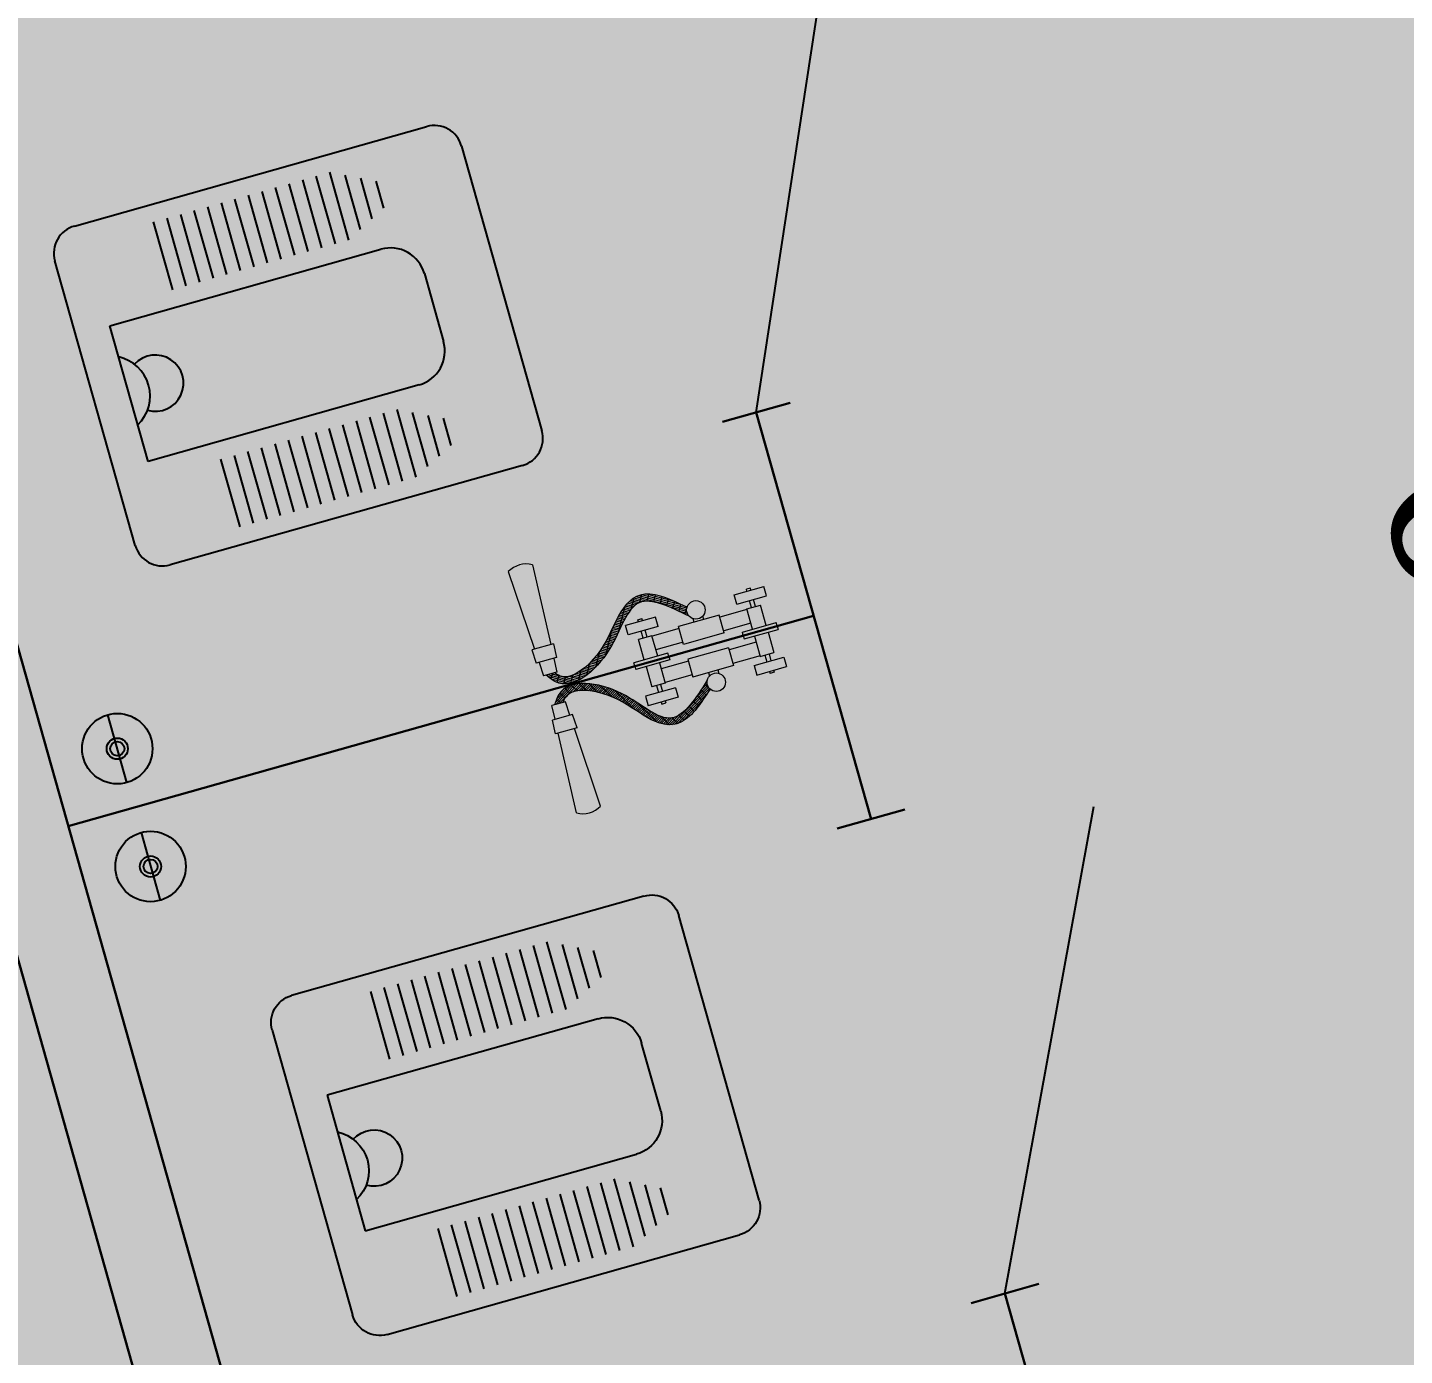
# Model space of a CAD drawing. Header units: millimetres. Extents: x 474337 to 1180020, y 4124662 to 4776603.
# Drawn here: x 810095 to 812050, y 4451839 to 4453725 of the extents above; entities that cross this region are included whole.
import ezdxf

# ---------------------------------------------------------------- set-up
doc = ezdxf.new("R2010")
doc.units = ezdxf.units.MM
doc.header["$PDMODE"] = 32
doc.header["$PDSIZE"] = 0.33
doc.layers.add('(004) Точки рельефа', color=7, linetype='Continuous')
doc.layers.add('_0', color=7, linetype='Continuous', lineweight=25)
doc.styles.add('D-431', font='')
doc.styles.add('J~stule', font='dutch.ttf')
doc.styles.get('D-431').set_extended_font_data('D431', italic=True)
doc.dimstyles.new('J~style', dxfattribs={"dimscale": 100, "dimtxt": 2.5, "dimasz": 2, "dimexe": 0.55, "dimexo": 0.725, "dimtad": 1, "dimdec": 0, "dimdsep": 46, "dimtxsty": 'J~stule', "dimblk": 'OBLIQUE', "dimcen": 2, "dimdle": 0.5, "dimadec": 0, "dimazin": 0, "dimtfac": 1, "dimtdec": 0, "dimtmove": 0, "dimatfit": 3, "dimfxl": 1, "dimarcsym": 0})

# ---------------------------------------------------------------- blocks, each defined once
blk = doc.blocks.new('hdyhd')
for p, q in [((732050.4, 105598.5), (732470.4, 105598.5)), ((732010.4, 105038.5), (732010.4, 105558.5)), ((732510.4, 105558.5), (732510.4, 105038.5)), ((732160.4, 105548.5), (732360.4, 105548.5)), ((732160.4, 105148.5), (732160.4, 105548.5)), ((732360.4, 105548.5), (732360.4, 105148.5)), ((732135.4, 105448.7), (732035.4, 105448.7)), ((732385.4, 105448.7), (732485.4, 105448.7)), ((732135.4, 105428.7), (732035.4, 105428.7)), ((732385.4, 105428.7), (732485.4, 105428.7)), ((732135.4, 105408.7), (732035.4, 105408.7)), ((732385.4, 105408.7), (732485.4, 105408.7)), ((732135.4, 105388.7), (732035.4, 105388.7)), ((732385.4, 105388.7), (732485.4, 105388.7)), ((732135.4, 105368.7), (732035.4, 105368.7)), ((732385.4, 105368.7), (732485.4, 105368.7)), ((732135.4, 105348.7), (732035.4, 105348.7)), ((732385.4, 105348.7), (732485.4, 105348.7)), ((732135.4, 105328.7), (732035.4, 105328.7)), ((732385.4, 105328.7), (732485.4, 105328.7)), ((732135.4, 105308.7), (732035.4, 105308.7)), ((732385.4, 105308.7), (732485.4, 105308.7)), ((732135.4, 105288.7), (732035.4, 105288.7)), ((732385.4, 105288.7), (732485.4, 105288.7)), ((732135.4, 105268.7), (732035.4, 105268.7)), ((732385.4, 105268.7), (732485.4, 105268.7)), ((732135.4, 105248.7), (732035.4, 105248.7)), ((732385.4, 105248.7), (732485.4, 105248.7)), ((732135.4, 105228.7), (732035.4, 105228.7)), ((732385.4, 105228.7), (732485.4, 105228.7)), ((732135.4, 105208.7), (732035.4, 105208.7)), ((732385.4, 105208.7), (732485.4, 105208.7)), ((732135.4, 105188.7), (732035.4, 105188.7)), ((732385.4, 105188.7), (732485.4, 105188.7)), ((732125.4, 105168.7), (732045.4, 105168.7)), ((732395.4, 105168.7), (732475.4, 105168.7)), ((732115.4, 105148.7), (732055.4, 105148.7)), ((732405.4, 105148.7), (732465.4, 105148.7)), ((732105.4, 105128.7), (732065.4, 105128.7)), ((732415.4, 105128.7), (732455.4, 105128.7)), ((732310.4, 105098.5), (732210.4, 105098.5)), ((732470.4, 104998.5), (732050.4, 104998.5))]:
    blk.add_line(p, q)
for centre, radius, start, end in [((732050.4, 105558.5), 40, 90, 180), ((732470.4, 105558.5), 40, 0, 90), ((732264.4, 105575.1), 56.7, 208.0725, 331.9275), ((732264.4, 105508.5), 40, 147.9101, 32.09), ((732210.4, 105148.5), 50, 180, 270), ((732310.4, 105148.5), 50, 270, 0), ((732050.4, 105038.5), 40, 180, 270), ((732470.4, 105038.5), 40, 270, 360)]:
    blk.add_arc(centre, radius, start, end)
blk = doc.blocks.new('_Oblique')
at = {"color": 0, "linetype": 'ByBlock', "lineweight": -2}
blk.add_line((-0.5, -0.5), (0.5, 0.5), dxfattribs=at)
blk = doc.blocks.new('*D169')
at = {"color": 0, "lineweight": -2, "transparency": 16777216}
for p, q in [((3401216.9, -517513.5), (3401216.9, -511783.5)), ((3401703.1, -511833.5), (3401161.9, -511833.5)), ((3401703.1, -517463.5), (3401161.9, -517463.5))]:
    blk.add_line(p, q, dxfattribs=at)
at = {"layer": 'Defpoints', "color": 0, "lineweight": 30, "transparency": 16777216}
for p in [(3401216.9, -511833.5), (3401775.6, -511833.5), (3401775.6, -517463.5)]:
    blk.add_point(p, dxfattribs=at)
at = {"color": 0, "lineweight": -2, "transparency": 16777216, "xscale": 200, "yscale": 200, "zscale": 200}
for p, rotation in [((3401216.9, -511833.5), 90), ((3401216.9, -517463.5), 270)]:
    blk.add_blockref('_Oblique', p, dxfattribs=dict(at, rotation=rotation))
at = {"color": 0, "transparency": 16777216, "insert": (3401024.2, -514648.5), "char_height": 250, "attachment_point": 5, "rotation": 90, "style": 'J~stule'}
blk.add_mtext('5630', dxfattribs=at)
blk = doc.blocks.new('*D171')
at = {"color": 0, "lineweight": -2, "transparency": 16777216}
for p, q in [((3398975.6, -515715.6), (3398975.6, -516312.9)), ((3401775.6, -515806), (3401775.6, -516312.9)), ((3398925.6, -516257.9), (3401825.6, -516257.9))]:
    blk.add_line(p, q, dxfattribs=at)
at = {"layer": 'Defpoints', "color": 0, "lineweight": 30, "transparency": 16777216}
for p in [(3398975.6, -515643.1, -14.6), (3401775.6, -515733.5), (3401775.6, -516257.9)]:
    blk.add_point(p, dxfattribs=at)
at = {"color": 0, "lineweight": -2, "transparency": 16777216, "xscale": 200, "yscale": 200, "zscale": 200, "rotation": 180}
blk.add_blockref('_Oblique', (3398975.6, -516257.9), dxfattribs=at)
at = {"color": 0, "lineweight": -2, "transparency": 16777216, "xscale": 200, "yscale": 200, "zscale": 200}
blk.add_blockref('_Oblique', (3401775.6, -516257.9), dxfattribs=at)
at = {"color": 0, "transparency": 16777216, "insert": (3400375.6, -516067.7), "char_height": 250, "attachment_point": 5, "style": 'J~stule'}
blk.add_mtext('2800', dxfattribs=at)
blk = doc.blocks.new('dfgfdgf')
at = {"lineweight": 30}
for p, q in [((3398855.57, -517463.49, -26.38), (3398855.57, -511833.49, 10.18)), ((3398975.57, -517463.49, -26.38), (3398975.57, -511833.49, 10.18)), ((3400125.57, -513933.49, 10.18), (3400025.57, -513933.49, 10.18)), ((3400075.57, -513933.49, 10.18), (3400075.57, -514533.49, 10.18)), ((3400075.57, -514233.49, 10.18), (3398975.57, -514233.49, 10.18)), ((3400125.57, -514533.49, 10.18), (3400025.57, -514533.49, 10.18)), ((3400125.57, -515233.49, 10.18), (3400025.57, -515233.49, 10.18)), ((3400075.57, -515233.49, 10.18), (3400075.57, -515433.49, 10.18))]:
    blk.add_line(p, q, dxfattribs=at)
for p, q in [((3400075.57, -513933.49, 10.18), (3400385.04, -513252.51, 10.18)), ((3400075.57, -515233.49, 10.18), (3400385.04, -514602.51, 10.18))]:
    blk.add_line(p, q)
at = {"color": 153, "linetype": 'ByBlock', "lineweight": 5}
for p, q in [((3399675.31, -514055.5, 10.18), (3399681.2, -514171.63, 10.18)), ((3399710.94, -514055.5, 10.18), (3399705.05, -514171.63, 10.18)), ((3399821.01, -514147.82, 10.18), (3399801.17, -514182.18, 10.18)), ((3399826.22, -514156.01, 10.18), (3399817.16, -514150.78, 10.18)), ((3399828.29, -514154.45, 10.18), (3399819.17, -514149.19, 10.18)), ((3399830.49, -514152.97, 10.18), (3399821.26, -514147.64, 10.18)), ((3399832.86, -514151.6, 10.18), (3399823.44, -514146.16, 10.18)), ((3399835.47, -514150.35, 10.18), (3399825.74, -514144.73, 10.18)), ((3399836.55, -514139.96, 10.18), (3399828.11, -514154.58, 10.18)), ((3399838.41, -514149.3, 10.18), (3399828.16, -514143.38, 10.18)), ((3399841.88, -514148.55, 10.18), (3399830.74, -514142.12, 10.18)), ((3399846.3, -514148.35, 10.18), (3399833.51, -514140.97, 10.18)), ((3399852.89, -514149.41, 10.18), (3399836.53, -514139.96, 10.18)), ((3399904.33, -514176.36, 10.18), (3399839.87, -514139.15, 10.18)), ((3399848.36, -514138.55, 10.18), (3399842.64, -514148.46, 10.18)), ((3399905.23, -514174.13, 10.18), (3399843.71, -514138.61, 10.18)), ((3399901, -514168.93, 10.18), (3399848.37, -514138.55, 10.18)), ((3399858.22, -514140.53, 10.18), (3399853.06, -514149.45, 10.18)), ((3399891.53, -514160.72, 10.18), (3399854.97, -514139.61, 10.18)), ((3399867.14, -514144.12, 10.18), (3399862.04, -514152.96, 10.18)), ((3399875.45, -514148.78, 10.18), (3399870.3, -514157.71, 10.18)), ((3399807.22, -514175.28, 10.18), (3399798.36, -514170.17, 10.18)), ((3399808.82, -514173.46, 10.18), (3399799.96, -514168.34, 10.18)), ((3399810.43, -514171.64, 10.18), (3399801.57, -514166.53, 10.18)), ((3399812.06, -514169.83, 10.18), (3399803.19, -514164.71, 10.18)), ((3399813.7, -514168.03, 10.18), (3399804.82, -514162.9, 10.18)), ((3399815.36, -514166.23, 10.18), (3399806.47, -514161.1, 10.18)), ((3399817.05, -514164.46, 10.18), (3399808.14, -514159.32, 10.18)), ((3399818.77, -514162.71, 10.18), (3399809.83, -514157.54, 10.18)), ((3399820.54, -514160.98, 10.18), (3399811.57, -514155.8, 10.18)), ((3399822.36, -514159.28, 10.18), (3399813.37, -514154.09, 10.18)), ((3399824.25, -514157.62, 10.18), (3399815.23, -514152.42, 10.18)), ((3399833.85, -514174.3, 10.18), (3399833.85, -514171.35, 10.18)), ((3399833.85, -514171.35, 10.18), (3399839.85, -514171.35, 10.18)), ((3399839.85, -514174.3, 10.18), (3399839.85, -514171.35, 10.18)), ((3399883.31, -514154.21, 10.18), (3399878.12, -514163.2, 10.18)), ((3399903.83, -514178.82, 10.18), (3399882.12, -514166.29, 10.18)), ((3399890.87, -514160.17, 10.18), (3399885.68, -514169.16, 10.18)), ((3399898.23, -514166.48, 10.18), (3399893.07, -514175.42, 10.18)), ((3399993.85, -514174.3, 10.18), (3399993.85, -514171.35, 10.18)), ((3399999.85, -514171.35, 10.18), (3399993.85, -514171.35, 10.18)), ((3399999.85, -514174.3, 10.18), (3399999.85, -514171.35, 10.18)), ((3399677.19, -514171.63, 10.18), (3399678.2, -514191.63, 10.18)), ((3399709.06, -514171.63, 10.18), (3399677.19, -514171.63, 10.18)), ((3399709.06, -514171.63, 10.18), (3399708.04, -514191.63, 10.18)), ((3399794.74, -514174.28, 10.18), (3399775.6, -514207.42, 10.18)), ((3399789.19, -514195.12, 10.18), (3399780.18, -514189.92, 10.18)), ((3399790.91, -514193.36, 10.18), (3399781.92, -514188.18, 10.18)), ((3399792.6, -514191.59, 10.18), (3399783.64, -514186.42, 10.18)), ((3399794.28, -514189.81, 10.18), (3399785.33, -514184.65, 10.18)), ((3399795.94, -514188.02, 10.18), (3399787, -514182.86, 10.18)), ((3399797.58, -514186.21, 10.18), (3399788.66, -514181.07, 10.18)), ((3399799.2, -514184.4, 10.18), (3399790.3, -514179.26, 10.18)), ((3399800.82, -514182.59, 10.18), (3399791.92, -514177.45, 10.18)), ((3399802.42, -514180.76, 10.18), (3399793.54, -514175.63, 10.18)), ((3399804.02, -514178.94, 10.18), (3399795.15, -514173.81, 10.18)), ((3399805.62, -514177.11, 10.18), (3399796.75, -514171.99, 10.18)), ((3399814.85, -514188.3, 10.18), (3399814.85, -514174.3, 10.18)), ((3399858.85, -514174.3, 10.18), (3399814.85, -514174.3, 10.18)), ((3399858.85, -514188.3, 10.18), (3399814.85, -514188.3, 10.18)), ((3399833.85, -514198.49, 10.18), (3399833.85, -514188.3, 10.18)), ((3399839.85, -514198.49, 10.18), (3399839.85, -514188.3, 10.18)), ((3399858.85, -514188.3, 10.18), (3399858.85, -514174.3, 10.18)), ((3399903.84, -514181.58, 10.18), (3399892.85, -514175.23, 10.18)), ((3399905.48, -514172.97, 10.18), (3399900.35, -514181.84, 10.18)), ((3399904.61, -514184.77, 10.18), (3399901.84, -514183.17, 10.18)), ((3399974.85, -514188.3, 10.18), (3399974.85, -514174.3, 10.18)), ((3399974.85, -514174.3, 10.18), (3400018.85, -514174.3, 10.18)), ((3399974.85, -514188.3, 10.18), (3400018.85, -514188.3, 10.18)), ((3399993.85, -514198.49, 10.18), (3399993.85, -514188.3, 10.18)), ((3399999.85, -514198.49, 10.18), (3399999.85, -514188.3, 10.18)), ((3400018.85, -514188.3, 10.18), (3400018.85, -514174.3, 10.18)), ((3399708.04, -514191.63, 10.18), (3399678.2, -514191.63, 10.18)), ((3399682.21, -514191.63, 10.18), (3399683.22, -514211.63, 10.18)), ((3399704.04, -514191.63, 10.18), (3399703.03, -514211.63, 10.18)), ((3399763.65, -514216.12, 10.18), (3399753.73, -514210.39, 10.18)), ((3399765.86, -514214.65, 10.18), (3399756.06, -514208.99, 10.18)), ((3399768.91, -514199.97, 10.18), (3399757.33, -514220.01, 10.18)), ((3399768.02, -514213.15, 10.18), (3399758.34, -514207.55, 10.18)), ((3399770.14, -514211.62, 10.18), (3399760.56, -514206.09, 10.18)), ((3399772.22, -514210.07, 10.18), (3399762.73, -514204.59, 10.18)), ((3399774.25, -514208.49, 10.18), (3399764.85, -514203.07, 10.18)), ((3399776.25, -514206.9, 10.18), (3399766.92, -514201.51, 10.18)), ((3399778.21, -514205.28, 10.18), (3399768.95, -514199.93, 10.18)), ((3399780.13, -514203.64, 10.18), (3399770.93, -514198.33, 10.18)), ((3399782.01, -514201.97, 10.18), (3399772.86, -514196.69, 10.18)), ((3399783.85, -514200.29, 10.18), (3399774.75, -514195.03, 10.18)), ((3399785.66, -514198.58, 10.18), (3399776.59, -514193.35, 10.18)), ((3399787.44, -514196.86, 10.18), (3399778.4, -514191.64, 10.18)), ((3399826.85, -514228.49, 10.18), (3399826.85, -514198.49, 10.18)), ((3399846.85, -514198.49, 10.18), (3399826.85, -514198.49, 10.18)), ((3399846.85, -514228.49, 10.18), (3399846.85, -514198.49, 10.18)), ((3399886.85, -514199.28, 10.18), (3399846.85, -514199.28, 10.18)), ((3399886.85, -514222.5, 10.18), (3399886.85, -514196.28, 10.18)), ((3399946.85, -514196.28, 10.18), (3399886.85, -514196.28, 10.18)), ((3399909.85, -514196.28, 10.18), (3399909.85, -514191.2, 10.18)), ((3399923.85, -514196.28, 10.18), (3399923.85, -514191.2, 10.18)), ((3399946.85, -514222.5, 10.18), (3399946.85, -514196.28, 10.18)), ((3399986.85, -514199.28, 10.18), (3399946.85, -514199.28, 10.18)), ((3399986.85, -514228.49, 10.18), (3399986.85, -514198.49, 10.18)), ((3399986.85, -514198.49, 10.18), (3400006.85, -514198.49, 10.18)), ((3400006.85, -514228.49, 10.18), (3400006.85, -514198.49, 10.18)), ((3399703.03, -514211.63, 10.18), (3399683.22, -514211.63, 10.18)), ((3399720.05, -514232.19, 10.18), (3399688.97, -514214.25, 10.18)), ((3399724.35, -514231.92, 10.18), (3399689.19, -514211.63, 10.18)), ((3399696.18, -514211.63, 10.18), (3399692.14, -514218.63, 10.18)), ((3399714.9, -514231.97, 10.18), (3399692.43, -514218.99, 10.18)), ((3399728.17, -514231.38, 10.18), (3399693.96, -514211.63, 10.18)), ((3399707.08, -514230.21, 10.18), (3399697.99, -514224.96, 10.18)), ((3399700.2, -514212.48, 10.18), (3399698.72, -514211.63, 10.18)), ((3399704.21, -514216.78, 10.18), (3399699.01, -514225.78, 10.18)), ((3399712.52, -514221.43, 10.18), (3399707.39, -514230.31, 10.18)), ((3399731.68, -514230.66, 10.18), (3399716.89, -514222.12, 10.18)), ((3399723.21, -514221.96, 10.18), (3399717.33, -514232.16, 10.18)), ((3399734.96, -514229.8, 10.18), (3399721.63, -514222.11, 10.18)), ((3399738.06, -514228.84, 10.18), (3399725.56, -514221.62, 10.18)), ((3399736.04, -514218.8, 10.18), (3399728.84, -514231.26, 10.18)), ((3399741.02, -514227.8, 10.18), (3399729.06, -514220.9, 10.18)), ((3399743.86, -514226.69, 10.18), (3399732.31, -514220.02, 10.18)), ((3399746.59, -514225.52, 10.18), (3399735.36, -514219.04, 10.18)), ((3399749.24, -514224.3, 10.18), (3399738.27, -514217.97, 10.18)), ((3399751.8, -514223.03, 10.18), (3399741.06, -514216.83, 10.18)), ((3399750.98, -514211.96, 10.18), (3399742.07, -514227.41, 10.18)), ((3399754.29, -514221.72, 10.18), (3399743.75, -514215.63, 10.18)), ((3399756.72, -514220.37, 10.18), (3399746.36, -514214.39, 10.18)), ((3399759.08, -514218.98, 10.18), (3399748.88, -514213.09, 10.18)), ((3399761.39, -514217.57, 10.18), (3399751.34, -514211.76, 10.18)), ((3399811.85, -514233.49, 10.18), (3399811.85, -514228.49, 10.18)), ((3399861.85, -514228.49, 10.18), (3399811.85, -514228.49, 10.18)), ((3399886.85, -514219.5, 10.18), (3399846.85, -514219.5, 10.18)), ((3399861.85, -514233.49, 10.18), (3399861.85, -514228.49, 10.18)), ((3399946.85, -514222.5, 10.18), (3399886.85, -514222.5, 10.18)), ((3399986.85, -514219.5, 10.18), (3399946.85, -514219.5, 10.18)), ((3399971.85, -514233.49, 10.18), (3399971.85, -514228.49, 10.18)), ((3399971.85, -514228.49, 10.18), (3400021.85, -514228.49, 10.18)), ((3400021.85, -514233.49, 10.18), (3400021.85, -514228.49, 10.18)), ((3399720.05, -514234.79, 10.18), (3399688.97, -514252.74, 10.18)), ((3399724.35, -514235.06, 10.18), (3399689.19, -514255.36, 10.18)), ((3399696.18, -514255.36, 10.18), (3399692.14, -514248.36, 10.18)), ((3399714.9, -514235.02, 10.18), (3399692.43, -514247.99, 10.18)), ((3399728.17, -514235.6, 10.18), (3399693.96, -514255.36, 10.18)), ((3399707.08, -514236.78, 10.18), (3399697.99, -514242.03, 10.18)), ((3399704.21, -514250.2, 10.18), (3399699.01, -514241.2, 10.18)), ((3399712.52, -514245.56, 10.18), (3399707.39, -514236.67, 10.18)), ((3399731.68, -514236.33, 10.18), (3399716.89, -514244.87, 10.18)), ((3399723.21, -514245.03, 10.18), (3399717.33, -514234.83, 10.18)), ((3399734.96, -514237.18, 10.18), (3399721.63, -514244.88, 10.18)), ((3399738.06, -514238.14, 10.18), (3399725.56, -514245.36, 10.18)), ((3399736.04, -514248.19, 10.18), (3399728.84, -514235.73, 10.18)), ((3399741.02, -514239.18, 10.18), (3399729.06, -514246.09, 10.18)), ((3399743.86, -514240.3, 10.18), (3399732.31, -514246.96, 10.18)), ((3399746.59, -514241.47, 10.18), (3399735.36, -514247.95, 10.18)), ((3399749.24, -514242.69, 10.18), (3399738.27, -514249.02, 10.18)), ((3399751.8, -514243.96, 10.18), (3399741.06, -514250.16, 10.18)), ((3399750.98, -514255.03, 10.18), (3399742.07, -514239.58, 10.18)), ((3399754.29, -514245.27, 10.18), (3399743.75, -514251.35, 10.18)), ((3399756.72, -514246.62, 10.18), (3399746.36, -514252.6, 10.18)), ((3399759.08, -514248, 10.18), (3399748.88, -514253.89, 10.18)), ((3399761.39, -514249.42, 10.18), (3399751.34, -514255.22, 10.18)), ((3399768.91, -514267.02, 10.18), (3399757.33, -514246.97, 10.18)), ((3399861.85, -514233.49, 10.18), (3399811.85, -514233.49, 10.18)), ((3399811.85, -514233.49, 10.18), (3399811.85, -514238.49, 10.18)), ((3399861.85, -514233.49, 10.18), (3399811.85, -514233.49, 10.18)), ((3399861.85, -514238.49, 10.18), (3399811.85, -514238.49, 10.18)), ((3399826.85, -514238.49, 10.18), (3399826.85, -514268.49, 10.18)), ((3399846.85, -514238.49, 10.18), (3399846.85, -514268.49, 10.18)), ((3399886.85, -514247.49, 10.18), (3399846.85, -514247.49, 10.18)), ((3399861.85, -514233.49, 10.18), (3399861.85, -514238.49, 10.18)), ((3399886.85, -514244.49, 10.18), (3399886.85, -514270.7, 10.18)), ((3399946.85, -514244.49, 10.18), (3399886.85, -514244.49, 10.18)), ((3399946.85, -514244.49, 10.18), (3399946.85, -514270.7, 10.18)), ((3399986.85, -514247.49, 10.18), (3399946.85, -514247.49, 10.18)), ((3400021.85, -514233.49, 10.18), (3399971.85, -514233.49, 10.18)), ((3399971.85, -514233.49, 10.18), (3399971.85, -514238.49, 10.18)), ((3400021.85, -514233.49, 10.18), (3399971.85, -514233.49, 10.18)), ((3399971.85, -514238.49, 10.18), (3400021.85, -514238.49, 10.18)), ((3399986.85, -514238.49, 10.18), (3399986.85, -514268.49, 10.18)), ((3400006.85, -514238.49, 10.18), (3400006.85, -514268.49, 10.18)), ((3400021.85, -514233.49, 10.18), (3400021.85, -514238.49, 10.18)), ((3399682.21, -514275.36, 10.18), (3399683.22, -514255.36, 10.18)), ((3399703.03, -514255.36, 10.18), (3399683.22, -514255.36, 10.18)), ((3399700.2, -514254.5, 10.18), (3399698.72, -514255.36, 10.18)), ((3399704.04, -514275.36, 10.18), (3399703.03, -514255.36, 10.18)), ((3399763.65, -514250.86, 10.18), (3399753.73, -514256.59, 10.18)), ((3399765.86, -514252.34, 10.18), (3399756.06, -514258, 10.18)), ((3399768.02, -514253.84, 10.18), (3399758.34, -514259.43, 10.18)), ((3399770.14, -514255.37, 10.18), (3399760.56, -514260.9, 10.18)), ((3399772.22, -514256.92, 10.18), (3399762.73, -514262.4, 10.18)), ((3399774.25, -514258.49, 10.18), (3399764.85, -514263.92, 10.18)), ((3399776.25, -514260.09, 10.18), (3399766.92, -514265.47, 10.18)), ((3399778.21, -514261.71, 10.18), (3399768.95, -514267.05, 10.18)), ((3399780.13, -514263.35, 10.18), (3399770.93, -514268.66, 10.18)), ((3399782.01, -514265.01, 10.18), (3399772.86, -514270.29, 10.18)), ((3399783.85, -514266.7, 10.18), (3399774.75, -514271.95, 10.18)), ((3399794.74, -514292.71, 10.18), (3399775.6, -514259.56, 10.18)), ((3399785.66, -514268.4, 10.18), (3399776.59, -514273.64, 10.18)), ((3399846.85, -514268.49, 10.18), (3399826.85, -514268.49, 10.18)), ((3399833.85, -514268.49, 10.18), (3399833.85, -514278.68, 10.18)), ((3399839.85, -514268.49, 10.18), (3399839.85, -514278.68, 10.18)), ((3399886.85, -514267.7, 10.18), (3399846.85, -514267.7, 10.18)), ((3399986.85, -514267.7, 10.18), (3399946.85, -514267.7, 10.18)), ((3399986.85, -514268.49, 10.18), (3400006.85, -514268.49, 10.18)), ((3399993.85, -514268.49, 10.18), (3399993.85, -514278.68, 10.18)), ((3399999.85, -514268.49, 10.18), (3399999.85, -514278.68, 10.18)), ((3399677.19, -514295.36, 10.18), (3399678.2, -514275.36, 10.18)), ((3399708.04, -514275.36, 10.18), (3399678.2, -514275.36, 10.18)), ((3399709.06, -514295.36, 10.18), (3399708.04, -514275.36, 10.18)), ((3399787.44, -514270.13, 10.18), (3399778.4, -514275.34, 10.18)), ((3399789.19, -514271.87, 10.18), (3399780.18, -514277.07, 10.18)), ((3399790.91, -514273.62, 10.18), (3399781.92, -514278.81, 10.18)), ((3399792.6, -514275.39, 10.18), (3399783.64, -514280.57, 10.18)), ((3399794.28, -514277.18, 10.18), (3399785.33, -514282.34, 10.18)), ((3399795.94, -514278.97, 10.18), (3399787, -514284.13, 10.18)), ((3399797.58, -514280.77, 10.18), (3399788.66, -514285.92, 10.18)), ((3399799.2, -514282.58, 10.18), (3399790.3, -514287.72, 10.18)), ((3399800.82, -514284.4, 10.18), (3399791.92, -514289.54, 10.18)), ((3399802.42, -514286.22, 10.18), (3399793.54, -514291.35, 10.18)), ((3399804.02, -514288.05, 10.18), (3399795.15, -514293.17, 10.18)), ((3399821.01, -514319.16, 10.18), (3399801.17, -514284.8, 10.18)), ((3399814.85, -514278.68, 10.18), (3399814.85, -514292.68, 10.18)), ((3399858.85, -514278.68, 10.18), (3399814.85, -514278.68, 10.18)), ((3399858.85, -514278.68, 10.18), (3399858.85, -514292.68, 10.18)), ((3399903.83, -514288.17, 10.18), (3399882.12, -514300.7, 10.18)), ((3399946.85, -514270.7, 10.18), (3399886.85, -514270.7, 10.18)), ((3399903.84, -514285.41, 10.18), (3399892.85, -514291.76, 10.18)), ((3399905.48, -514294.02, 10.18), (3399900.35, -514285.14, 10.18)), ((3399904.61, -514282.22, 10.18), (3399901.84, -514283.81, 10.18)), ((3399909.85, -514270.7, 10.18), (3399909.85, -514275.78, 10.18)), ((3399923.85, -514270.7, 10.18), (3399923.85, -514275.78, 10.18)), ((3399974.85, -514278.68, 10.18), (3399974.85, -514292.68, 10.18)), ((3399974.85, -514278.68, 10.18), (3400018.85, -514278.68, 10.18)), ((3400018.85, -514278.68, 10.18), (3400018.85, -514292.68, 10.18)), ((3399675.31, -514411.49, 10.18), (3399681.2, -514295.36, 10.18)), ((3399709.06, -514295.36, 10.18), (3399677.19, -514295.36, 10.18)), ((3399710.94, -514411.49, 10.18), (3399705.05, -514295.36, 10.18)), ((3399805.62, -514289.88, 10.18), (3399796.75, -514295, 10.18)), ((3399807.22, -514291.7, 10.18), (3399798.36, -514296.82, 10.18)), ((3399808.82, -514293.53, 10.18), (3399799.96, -514298.64, 10.18)), ((3399810.43, -514295.35, 10.18), (3399801.57, -514300.46, 10.18)), ((3399812.06, -514297.16, 10.18), (3399803.19, -514302.28, 10.18)), ((3399813.7, -514298.96, 10.18), (3399804.82, -514304.08, 10.18)), ((3399815.36, -514300.75, 10.18), (3399806.47, -514305.88, 10.18)), ((3399817.05, -514302.53, 10.18), (3399808.14, -514307.67, 10.18)), ((3399818.77, -514304.28, 10.18), (3399809.83, -514309.44, 10.18)), ((3399820.54, -514306.01, 10.18), (3399811.57, -514311.19, 10.18)), ((3399822.36, -514307.71, 10.18), (3399813.37, -514312.9, 10.18)), ((3399858.85, -514292.68, 10.18), (3399814.85, -514292.68, 10.18)), ((3399833.85, -514292.68, 10.18), (3399833.85, -514295.64, 10.18)), ((3399833.85, -514295.64, 10.18), (3399839.85, -514295.64, 10.18)), ((3399839.85, -514292.68, 10.18), (3399839.85, -514295.64, 10.18)), ((3399904.33, -514290.63, 10.18), (3399839.87, -514327.84, 10.18)), ((3399905.23, -514292.86, 10.18), (3399843.71, -514328.38, 10.18)), ((3399901, -514298.05, 10.18), (3399848.37, -514328.44, 10.18)), ((3399891.53, -514306.27, 10.18), (3399854.97, -514327.38, 10.18)), ((3399883.31, -514312.78, 10.18), (3399878.12, -514303.79, 10.18)), ((3399890.87, -514306.81, 10.18), (3399885.68, -514297.83, 10.18)), ((3399898.23, -514300.51, 10.18), (3399893.07, -514291.57, 10.18)), ((3399974.85, -514292.68, 10.18), (3400018.85, -514292.68, 10.18)), ((3399993.85, -514292.68, 10.18), (3399993.85, -514295.64, 10.18)), ((3399999.85, -514295.64, 10.18), (3399993.85, -514295.64, 10.18)), ((3399999.85, -514292.68, 10.18), (3399999.85, -514295.64, 10.18)), ((3399824.25, -514309.37, 10.18), (3399815.23, -514314.57, 10.18)), ((3399826.22, -514310.98, 10.18), (3399817.16, -514316.21, 10.18)), ((3399828.29, -514312.53, 10.18), (3399819.17, -514317.8, 10.18)), ((3399830.49, -514314.01, 10.18), (3399821.26, -514319.34, 10.18)), ((3399832.86, -514315.39, 10.18), (3399823.44, -514320.83, 10.18)), ((3399835.47, -514316.64, 10.18), (3399825.74, -514322.25, 10.18)), ((3399836.55, -514327.03, 10.18), (3399828.11, -514312.4, 10.18)), ((3399838.41, -514317.69, 10.18), (3399828.16, -514323.6, 10.18)), ((3399841.88, -514318.44, 10.18), (3399830.74, -514324.86, 10.18)), ((3399846.3, -514318.63, 10.18), (3399833.51, -514326.02, 10.18)), ((3399852.89, -514317.58, 10.18), (3399836.53, -514327.02, 10.18)), ((3399848.36, -514328.44, 10.18), (3399842.64, -514318.53, 10.18)), ((3399858.22, -514326.46, 10.18), (3399853.06, -514317.53, 10.18)), ((3399867.14, -514322.87, 10.18), (3399862.04, -514314.03, 10.18)), ((3399875.45, -514318.2, 10.18), (3399870.3, -514309.28, 10.18))]:
    blk.add_line(p, q, dxfattribs=at)
for centre in [(3399916.85, -514180.14, 10.18), (3399916.85, -514286.84, 10.18)]:
    blk.add_circle(centre, 13.09, dxfattribs=at)
for centre, start, end in [((3399693.12, -514085.63, 10.18), 59.39876, 120.60124), ((3399693.12, -514381.36, 10.18), 239.39876, 300.60124)]:
    blk.add_arc(centre, 35, start, end, dxfattribs=at)
for points in [[(3399905.27, -514186.24, 10.18), (3399842.36, -514148.49, 10.18), (3399783.07, -514201.01, 10.18), (3399697.07, -514224.14, 10.18), (3399687.17, -514211.63, 10.18)], [(3399905.27, -514280.74, 10.18), (3399842.36, -514318.5, 10.18), (3399783.07, -514265.98, 10.18), (3399697.07, -514242.85, 10.18), (3399687.17, -514255.36, 10.18)]]:
    blk.add_spline(points, degree=3, dxfattribs=at)
for points in [[(3399905.75, -514173.21, 10.18), (3399888.97, -514158.06, 10.18), (3399872.14, -514143.17, 10.18), (3399836.47, -514135.7, 10.18), (3399820.84, -514145.96, 10.18), (3399796.98, -514171.04, 10.18), (3399785.49, -514186.23, 10.18), (3399753.88, -514212.49, 10.18), (3399732.84, -514222.39, 10.18), (3399710.4, -514222.08, 10.18), (3399705.51, -514219.26, 10.18), (3399699.52, -514211.63, 10.18)], [(3399905.75, -514293.77, 10.18), (3399888.97, -514308.93, 10.18), (3399872.14, -514323.82, 10.18), (3399836.47, -514331.28, 10.18), (3399820.84, -514321.03, 10.18), (3399796.98, -514295.95, 10.18), (3399785.49, -514280.76, 10.18), (3399753.88, -514254.5, 10.18), (3399732.84, -514244.59, 10.18), (3399710.4, -514244.91, 10.18), (3399705.51, -514247.73, 10.18), (3399699.52, -514255.36, 10.18)]]:
    blk.add_open_spline(points, degree=3, knots=[0.00681115, 0.00681115, 0.00681115, 0.00681115, 0.06218231, 0.06218231, 0.11038284, 0.11038284, 0.15858336, 0.15858336, 0.21586869, 0.21586869, 0.25018042, 0.25018042, 0.25018042, 0.25018042], dxfattribs=at)
at = {"layer": '_0'}
for p, q in [((3399072.61, -514196.58, 10.18), (3399072.5, -514096.58, 10.18)), ((3399072.61, -514270.41, 10.18), (3399072.5, -514370.41, 10.18))]:
    blk.add_line(p, q, dxfattribs=at)
for centre, radius in [((3399072.56, -514146.58, 10.18), 50), ((3399072.56, -514146.58, 10.18), 15), ((3399072.56, -514146.58, 10.18), 10), ((3399072.56, -514320.41, 10.18), 50), ((3399072.56, -514320.41, 10.18), 15), ((3399072.56, -514320.41, 10.18), 10)]:
    blk.add_circle(centre, radius, dxfattribs=at)
at = {"layer": '_0', "rotation": 89.99919550510138}
blk.add_blockref('hdyhd', (3504763.76, -1245927.73, 10.18), dxfattribs=at)
at = {"layer": '_0', "xscale": -1, "rotation": 90.00080449489863}
blk.add_blockref('hdyhd', (3504763.76, 217460.74, 10.18), dxfattribs=at)
dim = blk.add_linear_dim(base=(3401216.86, -511833.49), p1=(3401775.57, -517463.49), p2=(3401775.57, -511833.49), angle=90, dimstyle='J~style', override={"dimdec": 1, "dimtdec": 1})
dim.commit()
dim.dimension.update_dxf_attribs({"geometry": '*D169', "text_midpoint": (3401024.16, -514648.49)})
dim = blk.add_linear_dim(base=(3401775.57, -516257.93), p1=(3398975.57, -515643.1, -14.56), p2=(3401775.57, -515733.47), dimstyle='J~style', override={"dimdec": 1, "dimtdec": 1})
dim.commit()
dim.dimension.update_dxf_attribs({"geometry": '*D171', "text_midpoint": (3400375.57, -516067.74)})

msp = doc.modelspace()

# ---------------------------------------------------------------- hatches: boundary and pattern name
at = {"lineweight": 30}
h = msp.add_hatch(color=21, dxfattribs=at)
h.dxf.hatch_style = 1
h.paths.add_polyline_path([(816383.7, 4442296.7), (818308.5, 4442840), (816569.8, 4448999.3), (817484.1, 4449257.4), (816845.6, 4451519.1), (816556.9, 4451437.5), (815796.2, 4454132.2), (815651.9, 4454091.5), (815679.1, 4453995.3), (813273.1, 4453316.1), (812471.7, 4456155.1), (763149.2, 4442231.9), (762429.3, 4444782.3), (757039.9, 4443260.9), (757080.6, 4443116.6), (757176.9, 4443143.7), (757856, 4440737.7), (754343.3, 4439746.1), (754886.6, 4437821.4), (752961.9, 4437278), (754700.6, 4431118.7), (756625.3, 4431662.1), (758146.7, 4426272.7), (756221.9, 4425729.3), (757960.6, 4419570), (759885.4, 4420113.4), (760700.4, 4417226.2), (784683.2, 4423996.3), (785262.1, 4422019.2), (795386.4, 4424877.2), (794846, 4426865.1), (809782.3, 4431081.5), (810217, 4429541.6), (813489.1, 4430465.3), (813054.4, 4432005.1), (818828.8, 4433635.2)])

# ---------------------------------------------------------------- block references
at = {"color": 1, "lineweight": 35, "rotation": 15.76376092732711}
msp.add_blockref('dfgfdgf', (-2600690.1, 4024079.1, 1453697.8), dxfattribs=at)

# ---------------------------------------------------------------- texts
at = {"layer": '(004) Точки рельефа', "linetype": 'ByBlock', "insert": (807022.5, 4452444.4, 1475434.5), "char_height": 875, "attachment_point": 4, "rotation": 0, "style": 'D-431'}
msp.add_mtext('1476.94', dxfattribs=at)

doc.saveas('drawing.dxf')
